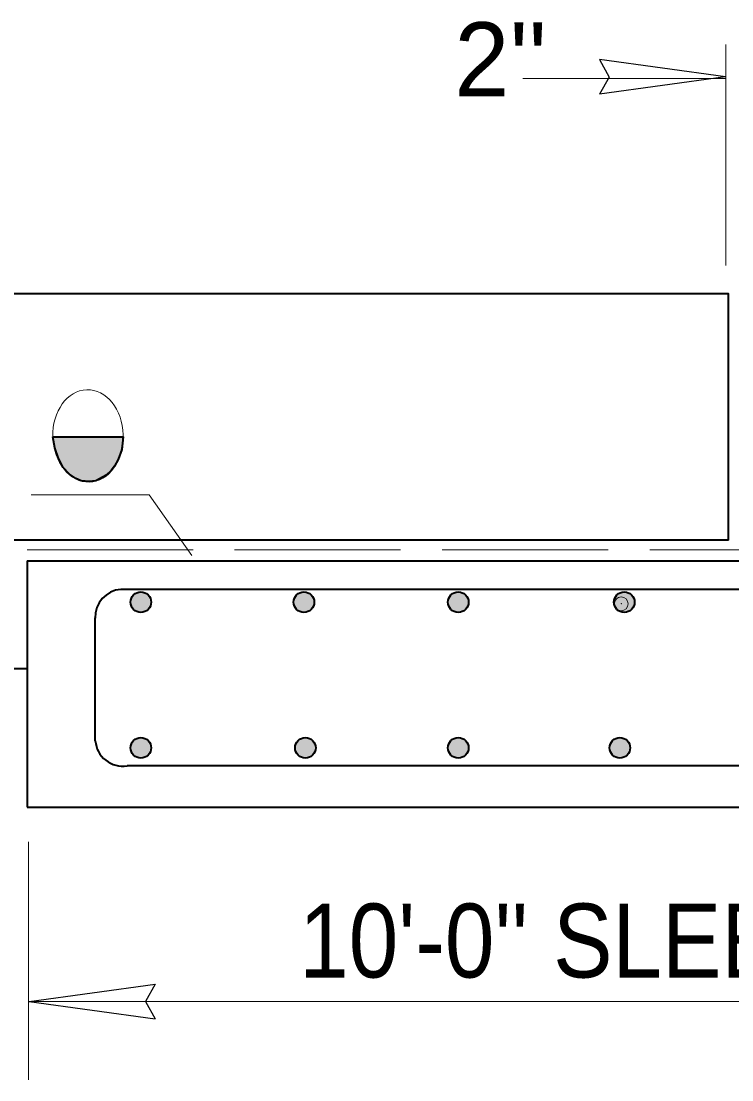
# Model space of a CAD drawing. Extents: x -581 to 228, y -451 to 4.
# Drawn here: x -149.87 to -133.69, y -370.76 to -346.65 of the extents above; entities that cross this region are included whole.
import ezdxf
from ezdxf.enums import TextEntityAlignment as Align

# ---------------------------------------------------------------- set-up
doc = ezdxf.new("R2010")
doc.units = 0
doc.header["$LTSCALE"] = 0.63
doc.header["$PDMODE"] = 32
doc.header["$PDSIZE"] = 0.315
doc.linetypes.add('LONG_DASHED', pattern=[7.5, 6, -1.5])
doc.layers.add('1', color=7, linetype='Continuous', lineweight=13)
doc.layers.add('25', color=7, linetype='Continuous', lineweight=35)

msp = doc.modelspace()

# ---------------------------------------------------------------- hatches: boundary and pattern name
at = {"layer": '25'}
for points in [[(-149.1443, -356.1136), (-147.5426, -356.1135), (-147.56, -356.2596), (-147.5739, -356.4057), (-147.6573, -356.6282), (-147.7407, -356.7812), (-147.8172, -356.8855), (-147.9352, -356.9898), (-148.0812, -357.0733), (-148.1715, -357.115), (-148.3174, -357.1289), (-148.5051, -357.115), (-148.6232, -357.0663), (-148.7691, -356.969), (-148.9081, -356.816), (-149.0192, -356.6073), (-149.1027, -356.3639)], [(-146.9085, -359.8811, 1), (-147.3774, -359.8811, 1)], [(-143.6647, -359.8811, 1), (-143.1958, -359.8811, 1)], [(-139.6818, -359.8811, 1), (-140.1507, -359.8811, 1)], [(-136.3719, -359.8811, 1), (-135.903, -359.8811, 1)], [(-146.9085, -363.1987, 1), (-147.3774, -363.1987, 1)], [(-143.6315, -363.1987, 1), (-143.1626, -363.1987, 1)], [(-139.6818, -363.1987, 1), (-140.1507, -363.1987, 1)], [(-136.4714, -363.1987, 1), (-136.0025, -363.1987, 1)]]:
    msp.add_hatch(color=256, dxfattribs=at).paths.add_polyline_path(points)

# ---------------------------------------------------------------- linework, layer by layer
at = {"layer": '1'}
for p, q in [((-133.8279, -352.2107), (-133.8279, -347.1782)), ((-138.4487, -347.9505), (-133.8279, -347.9505)), ((-149.7009, -370.7608), (-149.7009, -365.3431)), ((-115.513, -368.9746), (-149.7009, -368.9746))]:
    msp.add_line(p, q, dxfattribs=at)
at = {"layer": '1', "lineweight": 25}
for p, q in [((-133.8343, -347.9154), (-136.7014, -347.5214)), ((-133.8343, -347.9154), (-136.7014, -348.3094)), ((-149.6849, -368.976), (-146.8176, -368.5821)), ((-149.6849, -368.976), (-146.8176, -369.3701))]:
    msp.add_line(p, q, dxfattribs=at)
at = {"layer": '1', "lineweight": 35}
for p, q in [((-133.7649, -358.4676), (-177.4048, -358.4676)), ((-149.7345, -358.9373), (-149.7345, -364.5489)), ((-149.7345, -358.9373), (-115.4347, -358.9373)), ((-117.3355, -359.5902), (-147.5962, -359.5902)), ((-148.1803, -363.0383), (-148.1803, -360.2342)), ((-149.7345, -361.4012), (-177.4048, -361.4012)), ((-117.3061, -363.6112), (-147.4582, -363.6112)), ((-149.7345, -364.5489), (-115.4347, -364.5489))]:
    msp.add_line(p, q, dxfattribs=at)
at = {"layer": '1', "linetype": 'LONG_DASHED'}
msp.add_line((-149.7337, -358.6918), (-115.5517, -358.6918), dxfattribs=at)
at = {"layer": '1', "lineweight": 25}
for points in [[(-136.7014, -347.5214), (-136.4796, -347.9196), (-136.7014, -348.3094)], [(-146.8176, -368.5821), (-147.0396, -368.9802), (-146.8176, -369.3701)]]:
    msp.add_lwpolyline(points, dxfattribs=at)
at = {"layer": '1', "lineweight": 35}
msp.add_lwpolyline([(-133.7649, -358.4676), (-133.7649, -352.8555), (-177.4048, -352.8555)], dxfattribs=at)
at = {"layer": '1'}
msp.add_lwpolyline([(-149.1331, -356.1131), (-147.5635, -356.1131), (-147.5585, -356.1922), (-147.5683, -356.3006), (-147.598, -356.4538), (-147.6425, -356.587), (-147.7065, -356.7202), (-147.7707, -356.814), (-147.8547, -356.9178), (-147.9336, -356.9919), (-148.0373, -357.0558), (-148.1211, -357.0903), (-148.2152, -357.1201), (-148.3135, -357.1299), (-148.4372, -357.1299), (-148.5209, -357.1005), (-148.5999, -357.0709), (-148.6888, -357.0213), (-148.7627, -356.962), (-148.827, -356.9077), (-148.8862, -356.8338), (-148.9455, -356.7548), (-148.9997, -356.6561), (-149.0443, -356.5524), (-149.0835, -356.4487), (-149.1035, -356.3502), (-149.123, -356.2566), (-149.128, -356.1723)], close=True, dxfattribs=at)
msp.add_lwpolyline([(-149.6393, -357.4354), (-146.9572, -357.4354), (-145.9798, -358.8209)], dxfattribs=at)
at = {"layer": '1', "lineweight": 35}
msp.add_arc((-147.5507, -362.9863), 0.6317, 184.72253, 278.41789, dxfattribs=at)
at = {"layer": '1'}
msp.add_ellipse((-148.3449, -356.0944), major_axis=(-0.0301, 1.052), ratio=0.762969, dxfattribs=at)
at = {"layer": '1', "lineweight": 35}
msp.add_ellipse((-147.5471, -360.2234), major_axis=(-0.0492, 0.6341), ratio=0.996294, start_param=6.2831853, end_param=7.8145909, dxfattribs=at)
at = {"layer": '1'}
msp.add_point((-136.2052, -359.918), dxfattribs=at)
at = {"layer": '25'}
msp.add_lwpolyline([(-149.1443, -356.1136), (-147.5426, -356.1135), (-147.56, -356.2596), (-147.5739, -356.4057), (-147.6573, -356.6282), (-147.7407, -356.7812), (-147.8172, -356.8855), (-147.9352, -356.9898), (-148.0812, -357.0733), (-148.1715, -357.115), (-148.3174, -357.1289), (-148.5051, -357.115), (-148.6232, -357.0663), (-148.7691, -356.969), (-148.9081, -356.816), (-149.0192, -356.6073), (-149.1027, -356.3639)], close=True, dxfattribs=at)
for centre in [(-147.1429, -359.8811), (-143.4303, -359.8811), (-139.9162, -359.8811), (-136.1374, -359.8811), (-147.1429, -363.1987), (-143.3971, -363.1987), (-139.9162, -363.1987), (-136.2369, -363.1987)]:
    msp.add_circle(centre, 0.2344, dxfattribs=at)

# ---------------------------------------------------------------- texts
at = {"layer": '1'}
msp.add_text("2''", height=1.684, dxfattribs=at).set_placement((-138.9487, -348.3562), align=Align.CENTER)
at = {"layer": '1', "width": 0.9}
msp.add_text("10'-0'' SLEEPER SLAB", height=1.684, dxfattribs=at).set_placement((-133.0991, -368.4302), align=Align.CENTER)

doc.saveas('drawing.dxf')
